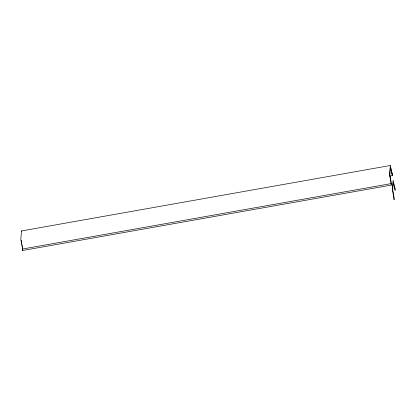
<?xml version="1.0" encoding="UTF-8"?>
<svg xmlns="http://www.w3.org/2000/svg" width="416" height="416" viewBox="0 0 416 416"><rect width="100%" height="100%" fill="white"/><g stroke="black" fill="none" stroke-linecap="round" stroke-linejoin="round"><path stroke-width="0.62" d="M390.333 165.495L21.637 230.916L20.8 239.039L22.365 247.52L22.303 249.064L22.573 250.505L391.269 185.084L391.383 183.368L389.797 174.751L390.577 167.248L392.241 175.635L392.392 174.226L392.116 172.78L391.929 173.67L390.333 165.495L389.496 173.618L391.269 185.084M22.573 250.505L22.667 249.636M389.683 176.088L392.241 175.635M22.303 249.064L390.993 183.638M21.637 230.916L21.788 231.499M21.398 241.914L21.112 240.24M21.57 242.819L21.741 243.719M21.913 244.624L22.256 246.428M22.428 247.333L22.672 248.654M392.304 188.396L394.077 199.888L394.191 198.146L392.61 189.571L393.38 182.068L395.039 190.434L395.2 189.03L394.924 187.585L394.732 188.443L393.151 180.31L392.304 188.38"/></g></svg>
